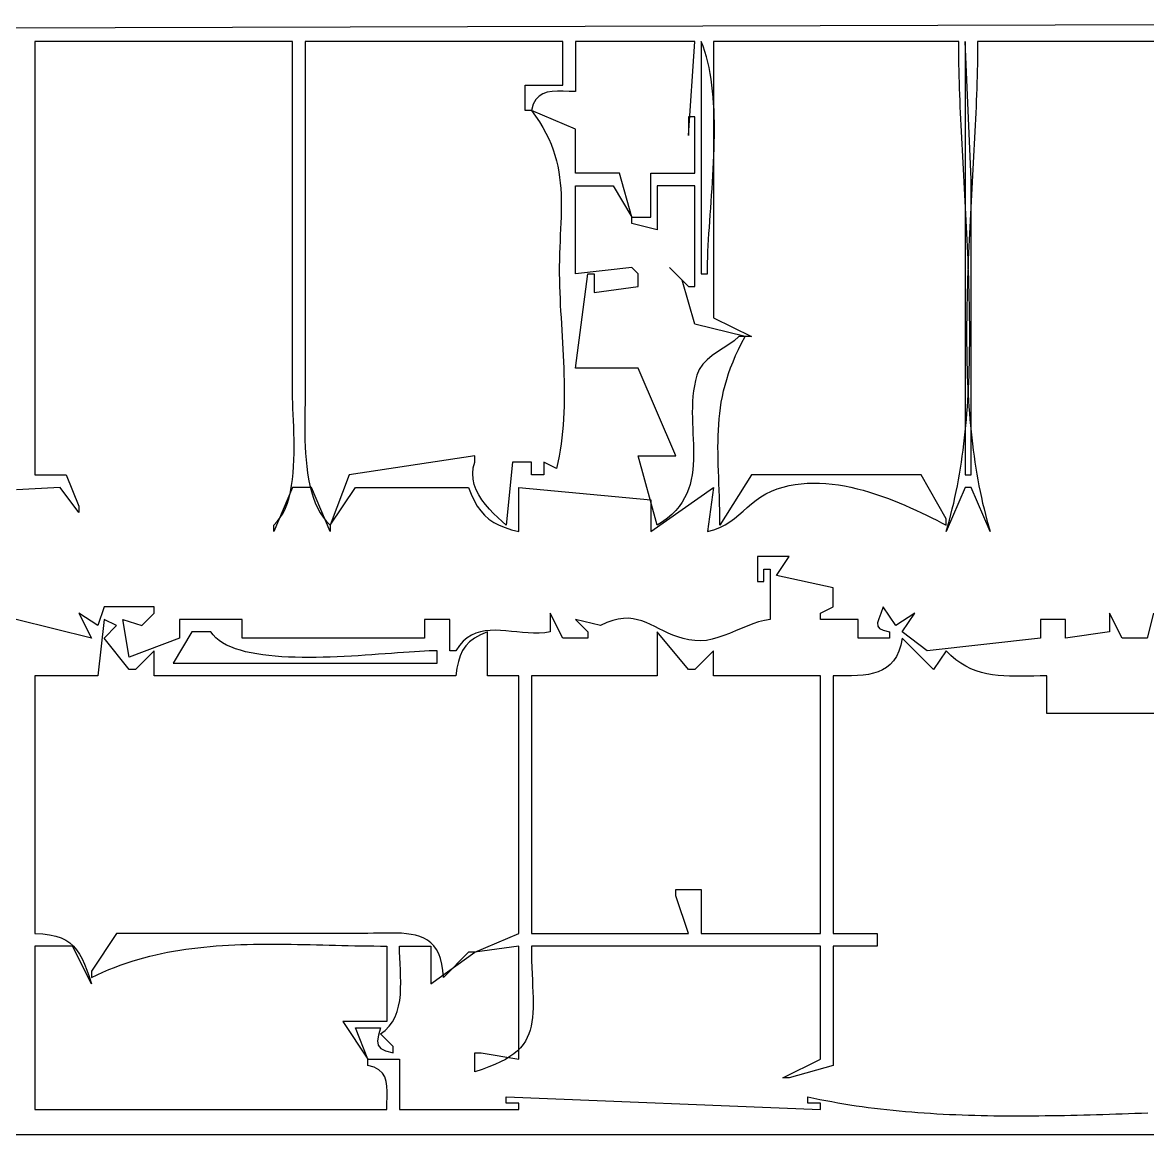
# Model space of a CAD drawing. Header units: metres. Extents: x 159 to 1083, y 118 to 729.
# Drawn here: x 725 to 904, y 345 to 522 of the extents above; entities that cross this region are included whole.
import ezdxf

# ---------------------------------------------------------------- set-up
doc = ezdxf.new("R2010")
doc.units = ezdxf.units.M

msp = doc.modelspace()

# ---------------------------------------------------------------- linework, layer by layer
for p, q in [((662, 521), (1014, 522)), ((768, 519), (727, 519)), ((727, 519), (727, 450)), ((768, 463), (768, 519)), ((811, 519), (770, 519)), ((770, 519), (770, 463)), ((811, 512), (811, 519)), ((832, 519), (813, 519)), ((813, 519), (813, 511)), ((831, 504), (832, 519)), ((833, 519), (833, 482)), ((833.3097, 518.2126), (833, 519)), ((833.5906, 517.3986), (833.3097, 518.2126)), ((833.8437, 516.5593), (833.5906, 517.3986)), ((874, 519), (835, 519)), ((835, 519), (835, 475)), ((874.0023, 518.0814), (874, 519)), ((874.0094, 517.1566), (874.0023, 518.0814)), ((875, 519), (875, 450)), ((876, 497), (875, 519)), ((876.9976, 518.0814), (876.9905, 517.1566)), ((877, 519), (876.9976, 518.0814)), ((920, 519), (877, 519)), ((834.0702, 515.6961), (833.8437, 516.5593)), ((834.2713, 514.8104), (834.0702, 515.6961)), ((874.0208, 516.2258), (874.0094, 517.1566)), ((874.0365, 515.2892), (874.0208, 516.2258)), ((876.9791, 516.2259), (876.9634, 515.2892)), ((876.9905, 517.1566), (876.9791, 516.2259)), ((834.4479, 513.9035), (834.2713, 514.8104)), ((834.6014, 512.9768), (834.4479, 513.9035)), ((874.0562, 514.3469), (874.0365, 515.2892)), ((874.0796, 513.3991), (874.0562, 514.3469)), ((876.9438, 514.3469), (876.9203, 513.3991)), ((876.9634, 515.2892), (876.9438, 514.3469)), ((805, 508), (805, 512)), ((805, 512), (811, 512)), ((834.7327, 512.0318), (834.6014, 512.9768)), ((834.843, 511.0697), (834.7327, 512.0318)), ((874.1067, 512.4459), (874.0796, 513.3991)), ((874.1372, 511.4876), (874.1067, 512.4459)), ((876.8932, 512.4459), (876.8627, 511.4876)), ((876.9203, 513.3991), (876.8932, 512.4459)), ((807.2275, 510.2866), (806.7109, 509.7388)), ((807.8394, 510.6612), (807.2275, 510.2866)), ((808.5375, 510.8934), (807.8394, 510.6612)), ((809.3125, 511.0141), (808.5375, 510.8934)), ((810.1554, 511.0542), (809.3125, 511.0141)), ((811.0571, 511.0447), (810.1554, 511.0542)), ((812.0083, 511.0163), (811.0571, 511.0447)), ((813, 511), (812.0083, 511.0163)), ((834.9335, 510.0921), (834.843, 511.0697)), ((874.1708, 510.5243), (874.1372, 511.4876)), ((874.2074, 509.5561), (874.1708, 510.5243)), ((876.8291, 510.5243), (876.7925, 509.5561)), ((876.8627, 511.4876), (876.8291, 510.5243)), ((806.2986, 508.9869), (806, 508)), ((806.7109, 509.7388), (806.2986, 508.9869)), ((835.0053, 509.1002), (834.9335, 510.0921)), ((835.0596, 508.0955), (835.0053, 509.1002)), ((874.2468, 508.5833), (874.2074, 509.5561)), ((874.2887, 507.6061), (874.2468, 508.5833)), ((876.7531, 508.5834), (876.7112, 507.6061)), ((876.7925, 509.5561), (876.7531, 508.5834)), ((806, 508), (805, 508)), ((806, 508), (806.6742, 507.0847)), ((813, 505), (806, 508)), ((806.6742, 507.0847), (807.284, 506.1781)), ((832, 507), (831, 507)), ((831, 507), (831, 504)), ((832, 498), (832, 507)), ((835.0973, 507.0793), (835.0596, 508.0955)), ((835.1198, 506.053), (835.0973, 507.0793)), ((874.3329, 506.6246), (874.2887, 507.6061)), ((874.3793, 505.6389), (874.3329, 506.6246)), ((876.667, 506.6246), (876.6206, 505.6389)), ((876.7112, 507.6061), (876.667, 506.6246)), ((807.284, 506.1781), (807.8324, 505.2791)), ((807.8324, 505.2791), (808.3223, 504.3864)), ((813, 498), (813, 505)), ((835.128, 505.0181), (835.1198, 506.053)), ((835.1232, 503.9758), (835.128, 505.0181)), ((874.4277, 504.6493), (874.3793, 505.6389)), ((876.6206, 505.6389), (876.5722, 504.6493)), ((808.3223, 504.3864), (808.7568, 503.4992)), ((808.7568, 503.4992), (809.1389, 502.6162)), ((835.1065, 502.9277), (835.1232, 503.9758)), ((874.4777, 503.6559), (874.4277, 504.6493)), ((874.5293, 502.6588), (874.4777, 503.6559)), ((876.5222, 503.6559), (876.4707, 502.6589)), ((876.5722, 504.6493), (876.5222, 503.6559)), ((809.1389, 502.6162), (809.4717, 501.7365)), ((809.4717, 501.7365), (809.7583, 500.8589)), ((835.0417, 500.8191), (835.0789, 501.8749)), ((835.0789, 501.8749), (835.1065, 502.9277)), ((874.5821, 501.6584), (874.5293, 502.6588)), ((874.6361, 500.6547), (874.5821, 501.6584)), ((876.4178, 501.6584), (876.3638, 500.6547)), ((876.4707, 502.6589), (876.4178, 501.6584)), ((809.7583, 500.8589), (810.0015, 499.9823)), ((810.0015, 499.9823), (810.2046, 499.1056)), ((834.9428, 498.7034), (834.996, 499.7614)), ((834.996, 499.7614), (835.0417, 500.8191)), ((874.6909, 499.6479), (874.6361, 500.6547)), ((874.7464, 498.6382), (874.6909, 499.6479)), ((876.309, 499.6479), (876.2535, 498.6382)), ((876.3638, 500.6547), (876.309, 499.6479)), ((810.2046, 499.1056), (810.3704, 498.2278)), ((810.3704, 498.2278), (810.5021, 497.3479)), ((820, 498), (813, 498)), ((822, 491), (820, 498)), ((825, 491), (825, 498)), ((825, 498), (832, 498)), ((834.8188, 496.5918), (834.8834, 497.6464)), ((834.8834, 497.6464), (834.9428, 498.7034)), ((874.8024, 497.6257), (874.7464, 498.6382)), ((876.2535, 498.6382), (876.1975, 497.6257)), ((810.5021, 497.3479), (810.6027, 496.4646)), ((810.6027, 496.4646), (810.6752, 495.5769)), ((813, 482), (813, 496)), ((813, 496), (819, 496)), ((819, 496), (822, 491)), ((832, 496), (826, 496)), ((826, 496), (826, 489)), ((832, 480), (832, 496)), ((834.7501, 495.5409), (834.8188, 496.5918)), ((874.8587, 496.6107), (874.8024, 497.6257)), ((874.915, 495.5933), (874.8587, 496.6107)), ((876, 450), (876, 497)), ((876.1413, 496.6107), (876.085, 495.5933)), ((876.1975, 497.6257), (876.1413, 496.6107)), ((810.6752, 495.5769), (810.7227, 494.6838)), ((810.7227, 494.6838), (810.7481, 493.7841)), ((834.6053, 493.456), (834.6786, 494.4952)), ((834.6786, 494.4952), (834.7501, 495.5409)), ((874.9711, 494.5736), (874.915, 495.5933)), ((875.0269, 493.5519), (874.9711, 494.5736)), ((876.0288, 494.5736), (875.973, 493.5519)), ((876.085, 495.5933), (876.0288, 494.5736)), ((810.7545, 492.8768), (810.745, 491.9608)), ((810.7481, 493.7841), (810.7545, 492.8768)), ((834.458, 491.4029), (834.5314, 492.4248)), ((834.5314, 492.4248), (834.6053, 493.456)), ((875.0821, 492.5284), (875.0269, 493.5519)), ((875.1365, 491.5031), (875.0821, 492.5284)), ((875.9178, 492.5284), (875.8634, 491.5031)), ((875.973, 493.5519), (875.9178, 492.5284)), ((810.7225, 491.035), (810.6902, 490.0983)), ((810.745, 491.9608), (810.7225, 491.035)), ((822, 490), (822, 491)), ((822, 491), (825, 491)), ((834.3862, 490.3916), (834.458, 491.4029)), ((875.19, 490.4763), (875.1365, 491.5031)), ((875.8634, 491.5031), (875.81, 490.4763)), ((810.6511, 489.1497), (810.6081, 488.188)), ((810.6902, 490.0983), (810.6511, 489.1497)), ((826, 489), (822, 490)), ((834.2521, 488.4067), (834.3172, 489.3924)), ((834.3172, 489.3924), (834.3862, 490.3916)), ((875.2422, 489.4481), (875.19, 490.4763)), ((875.2931, 488.4187), (875.2422, 489.4481)), ((875.7577, 489.4481), (875.7069, 488.4187)), ((875.81, 490.4763), (875.7577, 489.4481)), ((810.5643, 487.2122), (810.5228, 486.2212)), ((810.6081, 488.188), (810.5643, 487.2122)), ((834.138, 486.4812), (834.192, 487.4359)), ((834.192, 487.4359), (834.2521, 488.4067)), ((875.3423, 487.3884), (875.2931, 488.4187)), ((875.3897, 486.3571), (875.3423, 487.3884)), ((875.6576, 487.3883), (875.6102, 486.3571)), ((875.7069, 488.4187), (875.6576, 487.3883)), ((810.4865, 485.2138), (810.4586, 484.1891)), ((810.5228, 486.2212), (810.4865, 485.2138)), ((834.053, 484.6262), (834.0913, 485.5442)), ((834.0913, 485.5442), (834.138, 486.4812)), ((875.4351, 485.3252), (875.3897, 486.3571)), ((875.4782, 484.2929), (875.4351, 485.3252)), ((875.5649, 485.3252), (875.5217, 484.2928)), ((875.6102, 486.3571), (875.5649, 485.3252)), ((810.4586, 484.1891), (810.4421, 483.146)), ((834.0062, 482.8527), (834.0243, 483.7285)), ((834.0243, 483.7285), (834.053, 484.6262)), ((875.5189, 483.2601), (875.4782, 484.2929)), ((875.5217, 484.2928), (875.481, 483.2601)), ((810.4421, 483.146), (810.4399, 482.0833)), ((810.4399, 482.0833), (810.4552, 481)), ((822, 483), (813, 482)), ((813, 467), (815, 482)), ((815, 482), (816, 482)), ((816, 482), (816, 479)), ((823, 482), (822, 483)), ((823, 480), (823, 482)), ((830, 481), (828, 483)), ((828, 483), (831, 480)), ((833, 482), (834, 482)), ((834, 482), (834.0062, 482.8527)), ((875.443, 482.2273), (875.4078, 481.1944)), ((875.481, 483.2601), (875.443, 482.2273)), ((875.557, 482.2273), (875.5189, 483.2601)), ((875.5921, 481.1944), (875.557, 482.2273)), ((810.4552, 481), (810.4821, 480.0125)), ((810.4821, 480.0125), (810.5173, 479.0215)), ((816, 479), (823, 480)), ((832, 474), (830, 481)), ((831, 480), (832, 480)), ((875.3757, 480.1618), (875.3469, 479.1295)), ((875.4078, 481.1944), (875.3757, 480.1618)), ((875.6242, 480.1618), (875.5921, 481.1944)), ((875.6531, 479.1295), (875.6242, 480.1618)), ((810.5173, 479.0215), (810.5595, 478.0273)), ((810.5595, 478.0273), (810.6075, 477.03)), ((875.3215, 478.0978), (875.2999, 477.0667)), ((875.3469, 479.1295), (875.3215, 478.0978)), ((875.6784, 478.0978), (875.6531, 479.1295)), ((875.7001, 477.0668), (875.6784, 478.0978)), ((810.6075, 477.03), (810.6601, 476.0301)), ((875.2999, 477.0667), (875.2821, 476.0366)), ((875.7178, 476.0366), (875.7001, 477.0668)), ((810.6601, 476.0301), (810.7162, 475.0278)), ((810.7162, 475.0278), (810.7745, 474.0234)), ((835, 475), (841, 472)), ((875.2685, 475.0075), (875.2592, 473.9797)), ((875.2821, 476.0366), (875.2685, 475.0075)), ((875.7314, 475.0076), (875.7178, 476.0366)), ((875.7408, 473.9797), (875.7314, 475.0076)), ((810.7745, 474.0234), (810.8339, 473.0171)), ((810.8339, 473.0171), (810.8931, 472.0093)), ((840, 472), (832, 474)), ((875.2592, 473.9797), (875.2544, 472.9532)), ((875.2544, 472.9532), (875.2544, 471.9284)), ((875.7455, 472.9533), (875.7408, 473.9797)), ((875.7456, 471.9284), (875.7455, 472.9533)), ((810.8931, 472.0093), (810.951, 471.0003)), ((810.951, 471.0003), (811.0064, 469.9903)), ((838.2442, 471.3553), (837.4068, 470.7535)), ((839, 472), (838.2442, 471.3553)), ((838.9525, 469.9588), (839.453, 470.9683)), ((840, 472), (839, 472)), ((839.453, 470.9683), (840, 472)), ((841, 472), (840, 472)), ((875.2544, 471.9284), (875.2593, 470.9053)), ((875.2593, 470.9053), (875.2693, 469.8841)), ((875.7306, 469.8841), (875.7407, 470.9053)), ((875.7407, 470.9053), (875.7456, 471.9284)), ((811.0064, 469.9903), (811.0581, 468.9796)), ((835.6324, 469.5888), (834.7684, 468.9809)), ((836.524, 470.1722), (835.6324, 469.5888)), ((837.4068, 470.7535), (836.524, 470.1722)), ((838.4967, 468.9696), (838.9525, 469.9588)), ((875.2693, 469.8841), (875.2847, 468.865)), ((875.7152, 468.865), (875.7306, 469.8841)), ((811.0581, 468.9796), (811.1049, 467.9685)), ((811.1049, 467.9685), (811.1456, 466.9574)), ((833.2691, 467.6019), (832.7067, 466.7859)), ((833.9685, 468.3261), (833.2691, 467.6019)), ((834.7684, 468.9809), (833.9685, 468.3261)), ((837.7111, 467.0449), (838.0835, 467.999)), ((838.0835, 467.999), (838.4967, 468.9696)), ((875.2847, 468.865), (875.3057, 467.8481)), ((875.3057, 467.8481), (875.3325, 466.8338)), ((875.6675, 466.8338), (875.6942, 467.8482)), ((875.6942, 467.8482), (875.7152, 468.865)), ((811.1456, 466.9574), (811.1791, 465.9464)), ((811.1791, 465.9464), (811.2041, 464.9359)), ((823, 467), (813, 467)), ((829, 453), (823, 467)), ((832.3178, 465.8557), (832.1015, 465.0256)), ((832.7067, 466.7859), (832.3178, 465.8557)), ((837.0809, 465.1793), (837.3776, 466.1056)), ((837.3776, 466.1056), (837.7111, 467.0449)), ((875.3325, 466.8338), (875.3652, 465.822)), ((875.3652, 465.822), (875.4041, 464.813)), ((875.5958, 464.8131), (875.6347, 465.8221)), ((875.6347, 465.8221), (875.6675, 466.8338)), ((811.2041, 464.9359), (811.2194, 463.9262)), ((811.2194, 463.9262), (811.2239, 462.9175)), ((831.9316, 464.1886), (831.8032, 463.3458)), ((832.1015, 465.0256), (831.9316, 464.1886)), ((836.5904, 463.3578), (836.8191, 464.2639)), ((836.8191, 464.2639), (837.0809, 465.1793)), ((875.4041, 464.813), (875.4495, 463.807)), ((875.4495, 463.807), (875.5014, 462.8041)), ((875.4985, 462.8042), (875.5505, 463.8071)), ((875.5505, 463.8071), (875.5958, 464.8131)), ((768.008, 462.2346), (768, 463)), ((768.0297, 461.41), (768.008, 462.2346)), ((769.9959, 462.2026), (769.9858, 461.3544)), ((770, 463), (769.9959, 462.2026)), ((811.2164, 461.9101), (811.1957, 460.9044)), ((811.2239, 462.9175), (811.2164, 461.9101)), ((831.7116, 462.4985), (831.6522, 461.6476)), ((831.8032, 463.3458), (831.7116, 462.4985)), ((836.2242, 461.5658), (836.3927, 462.4591)), ((836.3927, 462.4591), (836.5904, 463.3578)), ((875.4397, 461.8046), (875.4985, 462.8042)), ((875.5014, 462.8041), (875.5602, 461.8045)), ((768.0613, 460.5328), (768.0297, 461.41)), ((768.0991, 459.6094), (768.0613, 460.5328)), ((769.973, 460.461), (769.9604, 459.5282)), ((769.9858, 461.3544), (769.973, 460.461)), ((811.1957, 460.9044), (811.1606, 459.9006)), ((831.6203, 460.7944), (831.6112, 459.9399)), ((831.6522, 461.6476), (831.6203, 460.7944)), ((835.967, 459.7884), (836.083, 460.6762)), ((836.083, 460.6762), (836.2242, 461.5658)), ((875.3009, 459.816), (875.3739, 460.8085)), ((875.3739, 460.8085), (875.4397, 461.8046)), ((875.5602, 461.8045), (875.626, 460.8084)), ((875.626, 460.8084), (875.699, 459.816)), ((768.1392, 458.6465), (768.0991, 459.6094)), ((768.178, 457.6505), (768.1392, 458.6465)), ((769.9514, 458.5617), (769.949, 457.5675)), ((769.9604, 459.5282), (769.9514, 458.5617)), ((811.1098, 458.899), (811.0423, 457.8999)), ((811.1606, 459.9006), (811.1098, 458.899)), ((831.6112, 459.9399), (831.6201, 459.0853)), ((831.6201, 459.0853), (831.6423, 458.2318)), ((835.8031, 458.0107), (835.8743, 458.9005)), ((835.8743, 458.9005), (835.967, 459.7884)), ((875.1323, 457.8428), (875.2204, 458.8274)), ((875.2204, 458.8274), (875.3009, 459.816)), ((875.699, 459.816), (875.7795, 458.8273)), ((875.7795, 458.8273), (875.8677, 457.8427)), ((768.2117, 456.6281), (768.178, 457.6505)), ((768.2366, 455.5857), (768.2117, 456.6281)), ((769.949, 457.5675), (769.9565, 456.5511)), ((769.9565, 456.5511), (769.977, 455.5185)), ((810.9569, 456.9036), (810.8522, 455.9103)), ((811.0423, 457.8999), (810.9569, 456.9036)), ((831.6423, 458.2318), (831.6732, 457.3804)), ((831.6732, 457.3804), (831.7081, 456.5323)), ((831.7081, 456.5323), (831.7423, 455.6885)), ((835.7173, 456.2179), (835.7514, 457.1171)), ((835.7514, 457.1171), (835.8031, 458.0107)), ((874.9322, 455.8862), (875.0363, 456.8623)), ((875.0363, 456.8623), (875.1323, 457.8428)), ((875.8677, 457.8427), (875.9637, 456.8623)), ((875.9637, 456.8623), (876.0677, 455.8861)), ((768.2488, 454.5298), (768.2366, 455.5857)), ((769.977, 455.5185), (770.0136, 454.4754)), ((810.7272, 454.9204), (810.5807, 453.9341)), ((810.8522, 455.9103), (810.7272, 454.9204)), ((831.7423, 455.6885), (831.771, 454.8504)), ((831.771, 454.8504), (831.7896, 454.0189)), ((835.6939, 454.3952), (835.6987, 455.3112)), ((835.6987, 455.3112), (835.7173, 456.2179)), ((874.6991, 453.9477), (874.8199, 454.9146)), ((874.8199, 454.9146), (874.9322, 455.8862)), ((876.0677, 455.8861), (876.1801, 454.9145)), ((876.1801, 454.9145), (876.3009, 453.9476)), ((768.2206, 452.404), (768.2447, 453.4671)), ((768.2447, 453.4671), (768.2488, 454.5298)), ((770.0136, 454.4754), (770.0696, 453.4275)), ((770.0696, 453.4275), (770.1482, 452.3806)), ((797, 453), (777, 450)), ((797, 452), (797, 453)), ((810.4114, 452.9517), (810.2182, 451.9736)), ((810.5807, 453.9341), (810.4114, 452.9517)), ((826, 442), (823, 453)), ((823, 453), (829, 453)), ((831.7933, 453.1952), (831.7775, 452.3805)), ((831.7896, 454.0189), (831.7933, 453.1952)), ((835.7008, 453.468), (835.6939, 454.3952)), ((835.7175, 452.5278), (835.7008, 453.468)), ((874.4311, 452.0286), (874.5695, 452.9856)), ((874.5695, 452.9856), (874.6991, 453.9477)), ((876.3009, 453.9476), (876.4304, 452.9856)), ((876.4304, 452.9856), (876.5688, 452.0286)), ((768.097, 450.303), (768.1726, 451.3471)), ((768.1726, 451.3471), (768.2206, 452.404)), ((770.1482, 452.3806), (770.2524, 451.3405)), ((770.2524, 451.3405), (770.3855, 450.313)), ((796.7504, 451.0913), (797, 452)), ((803, 452), (802, 442)), ((806, 452), (803, 452)), ((806, 450), (806, 452)), ((810, 451), (808, 452)), ((808, 452), (808, 450)), ((810.2182, 451.9736), (810, 451)), ((831.7374, 451.5758), (831.6685, 450.7823)), ((831.7775, 452.3805), (831.7374, 451.5758)), ((835.7421, 451.5726), (835.7175, 452.5278)), ((835.7727, 450.6007), (835.7421, 451.5726)), ((874.2836, 451.0768), (874.4311, 452.0286)), ((876.5688, 452.0286), (876.7163, 451.0768)), ((727, 450), (732, 450)), ((732, 450), (734, 445)), ((767.9901, 449.2781), (768.097, 450.303)), ((770.3855, 450.313), (770.5505, 449.3039)), ((777, 450), (774, 442)), ((796.6648, 450.1983), (796.7504, 451.0913)), ((796.7273, 449.3229), (796.6648, 450.1983)), ((796.9219, 448.4672), (796.7273, 449.3229)), ((808, 450), (806, 450)), ((831.5658, 450.0012), (831.4249, 449.2335)), ((831.6685, 450.7823), (831.5658, 450.0012)), ((835.8073, 449.6102), (835.7727, 450.6007)), ((835.844, 448.5992), (835.8073, 449.6102)), ((841, 450), (836, 442)), ((868, 450), (841, 450)), ((872, 443), (868, 450)), ((873.9604, 449.1895), (874.1267, 450.1304)), ((874.1267, 450.1304), (874.2836, 451.0768)), ((875, 450), (876, 450)), ((876.7163, 451.0768), (876.8732, 450.1303)), ((876.8732, 450.1303), (877.0396, 449.1894)), ((725.0595, 447.6673), (724.0658, 447.6275)), ((726.0523, 447.7113), (725.0595, 447.6673)), ((727.044, 447.7597), (726.0523, 447.7113)), ((728.0347, 447.8126), (727.044, 447.7597)), ((729.0242, 447.8702), (728.0347, 447.8126)), ((730.0127, 447.9326), (729.0242, 447.8702)), ((731, 448), (730.0127, 447.9326)), ((734, 444), (731, 448)), ((768, 448), (765, 441)), ((767.6673, 447.3122), (767.8481, 448.279)), ((767.8481, 448.279), (767.9901, 449.2781)), ((771, 448), (768, 448)), ((770.5505, 449.3039), (770.7508, 448.3188)), ((770.7508, 448.3188), (770.9894, 447.3637)), ((774, 441), (771, 448)), ((774, 442), (778, 448)), ((778, 448), (796, 448)), ((796, 448), (796.4204, 446.9001)), ((797.2327, 447.6334), (796.9219, 448.4672)), ((797.644, 446.8235), (797.2327, 447.6334)), ((804, 441), (804, 448)), ((804, 448), (825, 446)), ((825, 441), (835, 448)), ((831.0092, 447.7429), (830.725, 447.0224)), ((831.2409, 448.4803), (831.0092, 447.7429)), ((831.4249, 449.2335), (831.2409, 448.4803)), ((835, 448), (834, 441)), ((835.8809, 447.566), (835.844, 448.5992)), ((835.916, 446.5085), (835.8809, 447.566)), ((844.2091, 447.3973), (845.1273, 447.7505)), ((845.1273, 447.7505), (846.0596, 448.0438)), ((846.0596, 448.0438), (847.0045, 448.2798)), ((847.0045, 448.2798), (847.9605, 448.4609)), ((847.9605, 448.4609), (848.9262, 448.5896)), ((848.9262, 448.5896), (849.9002, 448.6683)), ((849.9002, 448.6683), (850.8809, 448.6996)), ((850.8809, 448.6996), (851.8671, 448.6858)), ((851.8671, 448.6858), (852.8572, 448.6295)), ((852.8572, 448.6295), (853.8497, 448.5331)), ((853.8497, 448.5331), (854.8433, 448.3991)), ((854.8433, 448.3991), (855.8365, 448.23)), ((855.8365, 448.23), (856.8279, 448.0283)), ((856.8279, 448.0283), (857.816, 447.7964)), ((857.816, 447.7964), (858.7993, 447.5367)), ((858.7993, 447.5367), (859.7765, 447.2519)), ((875, 448), (872, 441)), ((873.5982, 447.3251), (873.7843, 448.2543)), ((873.7843, 448.2543), (873.9604, 449.1895)), ((876, 448), (875, 448)), ((879, 441), (876, 448)), ((877.0396, 449.1894), (877.2157, 448.2543)), ((877.2157, 448.2543), (877.4017, 447.325)), ((767.1743, 445.502), (767.4439, 446.3844)), ((767.4439, 446.3844), (767.6673, 447.3122)), ((770.9894, 447.3637), (771.2696, 446.4443)), ((771.2696, 446.4443), (771.5944, 445.5662)), ((796.4204, 446.9001), (796.8797, 445.9123)), ((796.8797, 445.9123), (797.3856, 445.0301)), ((798.1397, 446.0396), (797.644, 446.8235)), ((798.7041, 445.2838), (798.1397, 446.0396)), ((825, 446), (825, 441)), ((830.3837, 446.3198), (829.9806, 445.6363)), ((830.725, 447.0224), (830.3837, 446.3198)), ((835.9473, 445.425), (835.916, 446.5085)), ((841.0345, 445.3839), (841.7441, 445.9486)), ((841.7441, 445.9486), (842.4989, 446.4811)), ((842.4989, 446.4811), (843.3151, 446.9683)), ((843.3151, 446.9683), (844.2091, 447.3974)), ((859.7765, 447.2519), (860.746, 446.9443)), ((860.746, 446.9443), (861.7065, 446.6164)), ((861.7065, 446.6164), (862.6564, 446.2707)), ((862.6564, 446.2707), (863.5945, 445.9097)), ((863.5945, 445.9097), (864.5191, 445.5358)), ((873.1954, 445.485), (873.402, 446.4019)), ((873.402, 446.4019), (873.5982, 447.3251)), ((877.4017, 447.325), (877.5979, 446.4019)), ((877.5979, 446.4019), (877.8045, 445.4849)), ((734, 445), (734, 444)), ((766.481, 443.8995), (766.8545, 444.6715)), ((766.8545, 444.6715), (767.1743, 445.502)), ((771.5944, 445.5662), (771.9671, 444.7355)), ((771.9671, 444.7355), (772.3909, 443.9577)), ((772.3909, 443.9577), (772.8688, 443.2386)), ((797.3856, 445.0301), (797.9453, 444.247)), ((797.9453, 444.247), (798.5664, 443.5566)), ((799.3213, 444.5583), (798.7041, 445.2838)), ((799.9753, 443.865), (799.3213, 444.5583)), ((828.97, 444.3312), (828.3531, 443.7118)), ((829.5109, 444.9731), (828.97, 444.3312)), ((829.9806, 445.6363), (829.5109, 444.9731)), ((835.9731, 444.3137), (835.9473, 445.425)), ((835.9913, 443.1726), (835.9731, 444.3137)), ((839.0143, 443.6266), (839.6859, 444.2099)), ((839.6859, 444.2099), (840.3539, 444.8)), ((840.3539, 444.8), (841.0345, 445.3839)), ((864.5191, 445.5358), (865.4289, 445.1515)), ((865.4289, 445.1515), (866.3224, 444.7593)), ((866.3224, 444.7593), (867.1982, 444.3617)), ((867.1982, 444.3617), (868.0548, 443.9611)), ((868.0548, 443.9611), (868.8908, 443.56)), ((872.7504, 443.6705), (872.9783, 444.5744)), ((872.9783, 444.5744), (873.1954, 445.485)), ((877.8045, 445.4849), (878.0216, 444.5744)), ((878.0216, 444.5744), (878.2495, 443.6705)), ((765, 442), (765.5574, 442.5572)), ((765.5574, 442.5572), (766.0498, 443.1926)), ((766.0498, 443.1926), (766.481, 443.8995)), ((772.8688, 443.2386), (773.4041, 442.5841)), ((773.4041, 442.5841), (774, 442)), ((798.5664, 443.5566), (799.2563, 442.9525)), ((799.2563, 442.9525), (800.0225, 442.4281)), ((800.6504, 443.2061), (799.9753, 443.865)), ((800.0225, 442.4281), (800.8725, 441.9772)), ((801.3305, 442.5838), (800.6504, 443.2061)), ((802, 442), (801.3305, 442.5838)), ((826.8728, 442.5451), (826, 442)), ((827.6556, 443.1161), (826.8728, 442.5451)), ((828.3531, 443.7118), (827.6556, 443.1161)), ((836, 442), (835.9913, 443.1726)), ((836.8158, 442.0481), (837.5955, 442.5327)), ((837.5955, 442.5327), (838.323, 443.0632)), ((838.323, 443.0632), (839.0143, 443.6266)), ((868.8908, 443.56), (869.7048, 443.1608)), ((869.7048, 443.1608), (870.4953, 442.7661)), ((870.4953, 442.7661), (871.2608, 442.3783)), ((871.2608, 442.3783), (872, 442)), ((872, 442), (872, 443)), ((872.2614, 441.8831), (872.5115, 442.7733)), ((872.5115, 442.7733), (872.7504, 443.6705)), ((878.2495, 443.6705), (878.4884, 442.7733)), ((878.4884, 442.7733), (878.7385, 441.8831)), ((765, 441), (765, 442)), ((774, 442), (774, 441)), ((800.8725, 441.9772), (801.8138, 441.5931)), ((801.8138, 441.5931), (802.8538, 441.2695)), ((802.8538, 441.2695), (804, 441)), ((834, 441), (835.0342, 441.2687)), ((835.0342, 441.2687), (835.9674, 441.6225)), ((835.9674, 441.6225), (836.8158, 442.0481)), ((872, 441), (872.2614, 441.8831)), ((878.7385, 441.8831), (879, 441)), ((847, 437), (842, 437)), ((842, 437), (842, 433)), ((845, 434), (847, 437)), ((843, 433), (843, 435)), ((843, 435), (844, 435)), ((844, 435), (844, 427)), ((854, 432), (845, 434)), ((842, 433), (843, 433)), ((854, 431), (854, 432)), ((854, 429), (854, 431)), ((737, 426), (734, 428)), ((734, 428), (736, 424)), ((738, 429), (737, 426)), ((746, 429), (738, 429)), ((744, 426), (746, 428)), ((746, 428), (746, 429)), ((811, 424), (809, 428)), ((809, 428), (809, 425)), ((852, 428), (854, 429)), ((852, 427), (852, 428)), ((861.6113, 427.9295), (861.288, 427.0867)), ((862, 429), (861.6113, 427.9295)), ((864, 426), (862, 429)), ((867, 428), (864, 426)), ((865, 425), (867, 428)), ((900, 424), (898, 428)), ((898, 428), (898, 425)), ((905, 428), (904, 424)), ((736, 424), (724, 427)), ((738, 427), (737, 418)), ((740, 426), (738, 427)), ((742, 421), (741, 427)), ((741, 427), (744, 426)), ((760, 427), (750, 427)), ((750, 427), (750, 424)), ((760, 424), (760, 427)), ((793, 427), (789, 427)), ((789, 427), (789, 424)), ((793, 422), (793, 427)), ((817, 426), (813, 427)), ((813, 427), (815, 425)), ((818.0034, 426.473), (817, 426)), ((818.941, 426.8143), (818.0034, 426.473)), ((819.8204, 427.0354), (818.941, 426.8143)), ((820.6488, 427.1477), (819.8204, 427.0354)), ((821.4337, 427.1628), (820.6488, 427.1477)), ((822.1825, 427.0921), (821.4337, 427.1628)), ((822.9026, 426.9473), (822.1825, 427.0921)), ((823.6013, 426.7397), (822.9026, 426.9473)), ((824.2862, 426.4809), (823.6013, 426.7397)), ((824.9646, 426.1825), (824.2862, 426.4809)), ((825.6439, 425.8558), (824.9646, 426.1825)), ((841.2389, 426.274), (840.315, 425.919)), ((842.1613, 426.5842), (841.2389, 426.274)), ((843.0818, 426.832), (842.1613, 426.5842)), ((844, 427), (843.0818, 426.832)), ((858, 427), (852, 427)), ((858, 424), (858, 427)), ((861.288, 427.0867), (861.097, 426.4347)), ((861.097, 426.4347), (861.1055, 425.9368)), ((891, 427), (887, 427)), ((887, 427), (887, 424)), ((891, 424), (891, 427)), ((738, 424), (740, 426)), ((752, 425), (749, 420)), ((755, 425), (752, 425)), ((755.3672, 424.5084), (755, 425)), ((755.8038, 424.0554), (755.3672, 424.5084)), ((796.4576, 424.486), (795.7845, 424.0577)), ((797.1651, 424.8064), (796.4576, 424.486)), ((797.8796, 424.5179), (796.9442, 423.9944)), ((797.9037, 425.0315), (797.1651, 424.8064)), ((799, 425), (797.8796, 424.5179)), ((798.6707, 425.1738), (797.9037, 425.0315)), ((799.463, 425.2459), (798.6707, 425.1738)), ((799, 418), (799, 425)), ((800.2776, 425.2604), (799.463, 425.2459)), ((801.1116, 425.2299), (800.2776, 425.2604)), ((801.9621, 425.1668), (801.1116, 425.2299)), ((802.8259, 425.0838), (801.9621, 425.1668)), ((803.7003, 424.9934), (802.8259, 425.0838)), ((804.5821, 424.9083), (803.7003, 424.9934)), ((805.4685, 424.8408), (804.5821, 424.9083)), ((806.3564, 424.8037), (805.4685, 424.8408)), ((807.243, 424.8095), (806.3564, 424.8037)), ((808.1251, 424.8707), (807.243, 424.8095)), ((809, 425), (808.1251, 424.8707)), ((815, 425), (815, 424)), ((826.3315, 425.5124), (825.6439, 425.8558)), ((826, 425), (826, 418)), ((831, 419), (826, 425)), ((827.0348, 425.1638), (826.3315, 425.5124)), ((827.7613, 424.8216), (827.0348, 425.1638)), ((828.5183, 424.4972), (827.7613, 424.8216)), ((829.3133, 424.2021), (828.5183, 424.4972)), ((836.6123, 424.4025), (835.6871, 424.0872)), ((837.5382, 424.761), (836.6123, 424.4025)), ((838.4642, 425.1449), (837.5382, 424.761)), ((839.3899, 425.5368), (838.4642, 425.1449)), ((840.315, 425.919), (839.3899, 425.5368)), ((861.1055, 425.9368), (861.3807, 425.5562)), ((861.3807, 425.5562), (861.9898, 425.2562)), ((861.9898, 425.2562), (863, 425)), ((863, 425), (863, 424)), ((869, 422), (865, 425)), ((898, 425), (891, 424)), ((742, 419), (738, 424)), ((750, 424), (742, 421)), ((756.3064, 423.6396), (755.8038, 424.0554)), ((756.8717, 423.2595), (756.3064, 423.6396)), ((757.4964, 422.914), (756.8717, 423.2595)), ((758.1772, 422.6015), (757.4964, 422.914)), ((758.9108, 422.3208), (758.1772, 422.6015)), ((789, 424), (760, 424)), ((794.5526, 422.8273), (794, 422)), ((795.1485, 423.509), (794.5526, 422.8273)), ((795.5535, 422.7678), (795.0606, 422.0366)), ((795.7845, 424.0577), (795.1485, 423.509)), ((796.1751, 423.4158), (795.5535, 422.7678)), ((796.9442, 423.9944), (796.1751, 423.4158)), ((815, 424), (811, 424)), ((830.1536, 423.9479), (829.3133, 424.2021)), ((831.0467, 423.746), (830.1536, 423.9479)), ((832, 423.608), (831.0467, 423.746)), ((832.9188, 423.5753), (832, 423.608)), ((833.8399, 423.656), (832.9188, 423.5753)), ((834.7628, 423.8325), (833.8399, 423.656)), ((835.6871, 424.0872), (834.7628, 423.8325)), ((863, 424), (858, 424)), ((864.7708, 422.8935), (864.4628, 421.9319)), ((865, 424), (864.7708, 422.8935)), ((870, 419), (865, 424)), ((887, 424), (869, 422)), ((904, 424), (900, 424)), ((746, 422), (743, 419)), ((746, 418), (746, 422)), ((759.6938, 422.0704), (758.9108, 422.3208)), ((760.523, 421.8491), (759.6938, 422.0704)), ((761.3949, 421.6555), (760.523, 421.8491)), ((762.3064, 421.4882), (761.3949, 421.6555)), ((763.254, 421.3459), (762.3064, 421.4882)), ((764.2345, 421.2272), (763.254, 421.3459)), ((765.2445, 421.1307), (764.2345, 421.2272)), ((766.2807, 421.0552), (765.2445, 421.1307)), ((767.3398, 420.9992), (766.2807, 421.0552)), ((768.4185, 420.9614), (767.3398, 420.9992)), ((769.5134, 420.9405), (768.4185, 420.9614)), ((770.6213, 420.9351), (769.5134, 420.9405)), ((771.7389, 420.9438), (770.6213, 420.9351)), ((772.8627, 420.9652), (771.7389, 420.9438)), ((773.9895, 420.9981), (772.8627, 420.9652)), ((775.116, 421.0411), (773.9895, 420.9981)), ((776.2388, 421.0928), (775.116, 421.0411)), ((777.3547, 421.1518), (776.2388, 421.0928)), ((778.4603, 421.2169), (777.3547, 421.1518)), ((779.5522, 421.2866), (778.4603, 421.2169)), ((780.6273, 421.3596), (779.5522, 421.2866)), ((781.6821, 421.4346), (780.6273, 421.3596)), ((782.7133, 421.5101), (781.6821, 421.4346)), ((783.7177, 421.5849), (782.7133, 421.5101)), ((784.6919, 421.6576), (783.7177, 421.5849)), ((785.6325, 421.7267), (784.6919, 421.6576)), ((786.5363, 421.7911), (785.6325, 421.7267)), ((787.4, 421.8493), (786.5363, 421.7911)), ((788.2202, 421.8999), (787.4, 421.8493)), ((788.9936, 421.9416), (788.2202, 421.8999)), ((789.7169, 421.9731), (788.9936, 421.9416)), ((790.3868, 421.993), (789.7169, 421.9731)), ((791, 422), (790.3868, 421.993)), ((791, 420), (791, 422)), ((794, 422), (793, 422)), ((794.6776, 421.2082), (794.3856, 420.2686)), ((795.0606, 422.0366), (794.6776, 421.2082)), ((835, 422), (832, 419)), ((835, 418), (835, 422)), ((864.0799, 421.1051), (863.6259, 420.4028)), ((864.4628, 421.9319), (864.0799, 421.1051)), ((872, 422), (870, 419)), ((872.7539, 421.238), (872, 422)), ((873.5237, 420.5761), (872.7539, 421.238)), ((743, 419), (742, 419)), ((749, 420), (791, 420)), ((794.166, 419.2039), (794, 418)), ((794.3856, 420.2686), (794.166, 419.2039)), ((832, 419), (831, 419)), ((861.8743, 418.9422), (861.1733, 418.6369)), ((862.5193, 419.3316), (861.8743, 418.9422)), ((863.1044, 419.815), (862.5193, 419.3316)), ((863.6259, 420.4028), (863.1044, 419.815)), ((874.3095, 420.0073), (873.5237, 420.5761)), ((875.1111, 419.5249), (874.3095, 420.0073)), ((875.9287, 419.122), (875.1111, 419.5249)), ((876.7622, 418.7916), (875.9287, 419.122)), ((737, 418), (727, 418)), ((727, 418), (727, 377)), ((794, 418), (746, 418)), ((804, 418), (799, 418)), ((804, 377), (804, 418)), ((826, 418), (806, 418)), ((806, 418), (806, 377)), ((852, 418), (835, 418)), ((852, 377), (852, 418)), ((855.0135, 417.9987), (854, 418)), ((854, 418), (854, 377)), ((856.0013, 418.0003), (855.0135, 417.9987)), ((856.9594, 418.0149), (856.0013, 418.0003)), ((857.8841, 418.0525), (856.9594, 418.0149)), ((858.7716, 418.1233), (857.8841, 418.0525)), ((859.6182, 418.2376), (858.7716, 418.1233)), ((860.42, 418.4054), (859.6182, 418.2376)), ((861.1733, 418.6369), (860.42, 418.4054)), ((877.6116, 418.5271), (876.7622, 418.7916)), ((878.4768, 418.3215), (877.6116, 418.5271)), ((879.3579, 418.1679), (878.4768, 418.3215)), ((880.2549, 418.0596), (879.3579, 418.1679)), ((881.1677, 417.9897), (880.2549, 418.0596)), ((882.0963, 417.9513), (881.1677, 417.9897)), ((883.0407, 417.9377), (882.0963, 417.9513)), ((884.001, 417.9418), (883.0407, 417.9377)), ((884.9771, 417.957), (884.001, 417.9418)), ((885.9689, 417.9763), (884.9771, 417.957)), ((886.9765, 417.9929), (885.9689, 417.9763)), ((888, 418), (886.9765, 417.9929)), ((888, 412), (888, 418)), ((922, 412), (888, 412)), ((829, 383), (829, 384)), ((829, 384), (833, 384)), ((833, 384), (833, 377)), ((831, 377), (829, 383)), ((727, 377), (728.2468, 376.9241)), ((728.2468, 376.9241), (729.3487, 376.7812)), ((729.3487, 376.7812), (730.3187, 376.569)), ((730.3187, 376.569), (731.1697, 376.2852)), ((731.1697, 376.2852), (731.9149, 375.9274)), ((731.9149, 375.9274), (732.5671, 375.4934)), ((740, 377), (736, 371)), ((779, 377), (740, 377)), ((779.9599, 377.0076), (779, 377)), ((780.9059, 377.0258), (779.9599, 377.0076)), ((781.8347, 377.0476), (780.9059, 377.0258)), ((782.7432, 377.0658), (781.8347, 377.0476)), ((783.6281, 377.0735), (782.7432, 377.0658)), ((784.4864, 377.0635), (783.6281, 377.0735)), ((785.3148, 377.0289), (784.4864, 377.0635)), ((786.1102, 376.9625), (785.3148, 377.0289)), ((786.8693, 376.8573), (786.1102, 376.9625)), ((787.5891, 376.7062), (786.8693, 376.8573)), ((788.2663, 376.5022), (787.5891, 376.7062)), ((788.8979, 376.2383), (788.2663, 376.5022)), ((789.4805, 375.9073), (788.8979, 376.2383)), ((797, 374), (804, 377)), ((806, 377), (831, 377)), ((833, 377), (852, 377)), ((854, 377), (861, 377)), ((861, 377), (861, 375)), ((733, 375), (727, 375)), ((727, 375), (727, 349)), ((732.5671, 375.4934), (733.1394, 374.9808)), ((736, 369), (733, 375)), ((733.1394, 374.9808), (733.6448, 374.3874)), ((733.6448, 374.3874), (734.0962, 373.7108)), ((748.1259, 374.0018), (749.0822, 374.1786)), ((749.0822, 374.1786), (750.0416, 374.3397)), ((750.0416, 374.3397), (751.004, 374.4859)), ((751.004, 374.4859), (751.9693, 374.6177)), ((751.9693, 374.6177), (752.9374, 374.7358)), ((752.9374, 374.7358), (753.9084, 374.8408)), ((753.9084, 374.8408), (754.8821, 374.9333)), ((754.8821, 374.9333), (755.8585, 375.014)), ((755.8585, 375.014), (756.8374, 375.0835)), ((756.8374, 375.0835), (757.819, 375.1423)), ((757.819, 375.1423), (758.803, 375.1912)), ((758.803, 375.1912), (759.7894, 375.2308)), ((759.7894, 375.2308), (760.7782, 375.2616)), ((760.7782, 375.2616), (761.7693, 375.2843)), ((761.7693, 375.2843), (762.7626, 375.2996)), ((762.7626, 375.2996), (763.7581, 375.308)), ((763.7581, 375.308), (764.7556, 375.3102)), ((764.7556, 375.3102), (765.7553, 375.3068)), ((765.7553, 375.3068), (766.7569, 375.2985)), ((766.7569, 375.2985), (767.7604, 375.2858)), ((767.7604, 375.2858), (768.7658, 375.2694)), ((768.7658, 375.2694), (769.7729, 375.2499)), ((769.7729, 375.2499), (770.7818, 375.2279)), ((770.7818, 375.2279), (771.7923, 375.2041)), ((771.7923, 375.2041), (772.8045, 375.1791)), ((772.8045, 375.1791), (773.8182, 375.1535)), ((773.8182, 375.1535), (774.8333, 375.128)), ((774.8333, 375.128), (775.8499, 375.1031)), ((775.8499, 375.1031), (776.8678, 375.0795)), ((776.8678, 375.0795), (777.887, 375.0578)), ((777.887, 375.0578), (778.9074, 375.0386)), ((778.9074, 375.0386), (779.9289, 375.0226)), ((779.9289, 375.0226), (780.9516, 375.0105)), ((780.9516, 375.0105), (781.9753, 375.0027)), ((781.9753, 375.0027), (783, 375)), ((783, 375), (783, 363)), ((785.0146, 374.0922), (785, 375)), ((785, 375), (790, 375)), ((790.011, 375.5023), (789.4805, 375.9073)), ((790, 375), (790, 369)), ((790.4863, 375.0161), (790.011, 375.5023)), ((790.9031, 374.4417), (790.4863, 375.0161)), ((791.2584, 373.7721), (790.9031, 374.4417)), ((804, 375), (797, 374)), ((804, 357), (804, 375)), ((852, 375), (806, 375)), ((806, 375), (806.009, 373.8181)), ((852, 357), (852, 375)), ((861, 375), (854, 375)), ((854, 375), (854, 356)), ((734.0962, 373.7108), (734.5068, 372.9488)), ((734.5068, 372.9488), (734.8894, 372.099)), ((741.5223, 372.2753), (742.4555, 372.5788)), ((742.4555, 372.5788), (743.3922, 372.8622)), ((743.3922, 372.8622), (744.3323, 373.1264)), ((744.3323, 373.1264), (745.2758, 373.3718)), ((745.2758, 373.3718), (746.2226, 373.5991)), ((746.2226, 373.5991), (747.1726, 373.8089)), ((747.1726, 373.8089), (748.1259, 374.0018)), ((785.0515, 373.1531), (785.0146, 374.0922)), ((785.1002, 372.1905), (785.0515, 373.1531)), ((790, 369), (797, 374)), ((791.5489, 373.0001), (791.2584, 373.7721)), ((791.7714, 372.1188), (791.5489, 373.0001)), ((796, 374), (792, 370)), ((797, 374), (796, 374)), ((806.009, 373.8181), (806.0333, 372.6835)), ((806.0333, 372.6835), (806.0687, 371.595)), ((734.8894, 372.099), (735.2572, 371.1591)), ((735.2572, 371.1591), (735.623, 370.1269)), ((736, 371), (736, 370)), ((736.9109, 370.4364), (737.8257, 370.8492)), ((737.8257, 370.8492), (738.7442, 371.2388)), ((738.7442, 371.2388), (739.6666, 371.6059)), ((739.6666, 371.6059), (740.5926, 371.9512)), ((740.5926, 371.9512), (741.5223, 372.2753)), ((785.15, 371.2119), (785.1002, 372.1905)), ((785.1905, 370.225), (785.15, 371.2119)), ((791.9228, 371.1211), (791.7714, 372.1188)), ((792, 370), (791.9228, 371.1211)), ((806.0687, 371.595), (806.1109, 370.5511)), ((806.1109, 370.5511), (806.1557, 369.5505)), ((735.623, 370.1269), (736, 369)), ((736, 370), (736.9109, 370.4364)), ((785.211, 369.2374), (785.1905, 370.225)), ((785.2011, 368.2566), (785.211, 369.2374)), ((806.1557, 369.5505), (806.1989, 368.5919)), ((785.0476, 366.3464), (785.1501, 367.2905)), ((785.1501, 367.2905), (785.2011, 368.2566)), ((806.1989, 368.5919), (806.2361, 367.6738)), ((806.2361, 367.6738), (806.2633, 366.7949)), ((784.6456, 364.5554), (784.8829, 365.4322)), ((784.8829, 365.4322), (785.0476, 366.3464)), ((806.2633, 366.7949), (806.2761, 365.9539)), ((806.2761, 365.9539), (806.2703, 365.1495)), ((783.9108, 362.9447), (784.3251, 363.7237)), ((784.3251, 363.7237), (784.6456, 364.5554)), ((806.1861, 363.6447), (806.0991, 362.9416)), ((806.2417, 364.3802), (806.1861, 363.6447)), ((806.2703, 365.1495), (806.2417, 364.3802)), ((783, 363), (776, 363)), ((776, 363), (780, 357)), ((780, 357), (778, 362)), ((778, 362), (782, 362)), ((782, 362), (781.6535, 360.8097)), ((782.7588, 361.5752), (783.3923, 362.2259)), ((783.3923, 362.2259), (783.9108, 362.9447)), ((805.8145, 361.6274), (805.6083, 361.0136)), ((805.9767, 362.2696), (805.8145, 361.6274)), ((806.0991, 362.9416), (805.9767, 362.2696)), ((781.6535, 360.8097), (781.5052, 359.9005)), ((781.5052, 359.9005), (781.6105, 359.2187)), ((782, 361), (782.7588, 361.5752)), ((784, 359), (782, 361)), ((805.0471, 359.8656), (804.6836, 359.3288)), ((805.354, 360.4268), (805.0471, 359.8656)), ((805.6083, 361.0136), (805.354, 360.4268)), ((781.6105, 359.2187), (782.0245, 358.7105)), ((782.0245, 358.7105), (782.8026, 358.3221)), ((782.8026, 358.3221), (784, 358)), ((784, 358), (784, 359)), ((803.7697, 358.3227), (803.2107, 357.8507)), ((804.2592, 358.815), (803.7697, 358.3227)), ((804.6836, 359.3288), (804.2592, 358.815)), ((780, 356), (780, 357)), ((780, 357), (785, 357)), ((785, 357), (785, 349)), ((797, 355), (797, 358)), ((797, 358), (798, 358)), ((798, 358), (804, 357)), ((801.0753, 356.5427), (800.1965, 356.1381)), ((801.8678, 356.9621), (801.0753, 356.5427)), ((802.5782, 357.3976), (801.8678, 356.9621)), ((803.2107, 357.8507), (802.5782, 357.3976)), ((846, 354), (852, 357)), ((780.9869, 355.7012), (780, 356)), ((781.7388, 355.289), (780.9869, 355.7012)), ((782.2866, 354.7723), (781.7388, 355.289)), ((782.6611, 354.1604), (782.2866, 354.7723)), ((798.1631, 355.3681), (797, 355)), ((799.2272, 355.7471), (798.1631, 355.3681)), ((800.1965, 356.1381), (799.2272, 355.7471)), ((854, 356), (847, 354)), ((782.8933, 353.4623), (782.6611, 354.1604)), ((783.0141, 352.6873), (782.8933, 353.4623)), ((783.0542, 351.8444), (783.0141, 352.6873)), ((847, 354), (846, 354)), ((783.0163, 349.9916), (783.0447, 350.9427)), ((783.0447, 350.9427), (783.0542, 351.8444)), ((802, 350), (802, 351)), ((802, 351), (852, 349)), ((850, 350), (850, 351)), ((850, 351), (850.9461, 350.7939)), ((783, 349), (783.0163, 349.9916)), ((804, 350), (802, 350)), ((804, 349), (804, 350)), ((852, 350), (850, 350)), ((850.9461, 350.7939), (851.8959, 350.5968)), ((851.8959, 350.5968), (852.8492, 350.4082)), ((852, 349), (852, 350)), ((852.8492, 350.4082), (853.806, 350.2282)), ((853.806, 350.2282), (854.7661, 350.0566)), ((854.7661, 350.0566), (855.7294, 349.8931)), ((855.7294, 349.8931), (856.6959, 349.7377)), ((856.6959, 349.7377), (857.6656, 349.5901)), ((857.6656, 349.5901), (858.6382, 349.4502)), ((858.6382, 349.4502), (859.6137, 349.3178)), ((859.6137, 349.3178), (860.592, 349.1927)), ((860.592, 349.1927), (861.573, 349.0749)), ((861.573, 349.0749), (862.5567, 348.9641)), ((727, 349), (783, 349)), ((785, 349), (804, 349)), ((862.5567, 348.9641), (863.543, 348.8602)), ((863.543, 348.8602), (864.5317, 348.763)), ((864.5317, 348.763), (865.5228, 348.6723)), ((865.5228, 348.6723), (866.5162, 348.588)), ((866.5162, 348.588), (867.5118, 348.5099)), ((867.5118, 348.5099), (868.5095, 348.4378)), ((868.5095, 348.4378), (869.5092, 348.3717)), ((869.5092, 348.3717), (870.5108, 348.3113)), ((870.5108, 348.3113), (871.5143, 348.2564)), ((871.5143, 348.2564), (872.5196, 348.2069)), ((872.5196, 348.2069), (873.5265, 348.1626)), ((873.5265, 348.1626), (874.535, 348.1234)), ((874.535, 348.1234), (875.545, 348.0892)), ((875.545, 348.0892), (876.5564, 348.0596)), ((876.5564, 348.0596), (877.5692, 348.0346)), ((877.5692, 348.0346), (878.5831, 348.0141)), ((878.5831, 348.0141), (879.5982, 347.9977)), ((879.5982, 347.9977), (880.6144, 347.9855)), ((880.6144, 347.9855), (881.6315, 347.9772)), ((881.6315, 347.9772), (882.6495, 347.9726)), ((882.6495, 347.9726), (883.6683, 347.9716)), ((883.6683, 347.9716), (884.6877, 347.9741)), ((884.6877, 347.9741), (885.7078, 347.9798)), ((885.7078, 347.9798), (886.7284, 347.9886)), ((886.7284, 347.9886), (887.7495, 348.0003)), ((887.7495, 348.0003), (888.7709, 348.0148)), ((888.7709, 348.0148), (889.7925, 348.0319)), ((889.7925, 348.0319), (890.8144, 348.0515)), ((890.8144, 348.0515), (891.8363, 348.0733)), ((891.8363, 348.0733), (892.8582, 348.0972)), ((892.8582, 348.0972), (893.88, 348.1231)), ((893.88, 348.1231), (894.9016, 348.1508)), ((894.9016, 348.1508), (895.923, 348.1801)), ((895.923, 348.1801), (896.944, 348.2109)), ((896.944, 348.2109), (897.9645, 348.2429)), ((897.9645, 348.2429), (898.9845, 348.2761)), ((898.9845, 348.2761), (900.0039, 348.3103)), ((900.0039, 348.3103), (901.0226, 348.3452)), ((901.0226, 348.3452), (902.0405, 348.3808)), ((902.0405, 348.3808), (903.0575, 348.4169)), ((903.0575, 348.4169), (904.0735, 348.4532)), ((657, 345), (1055, 345))]:
    msp.add_line(p, q)

doc.saveas('drawing.dxf')
